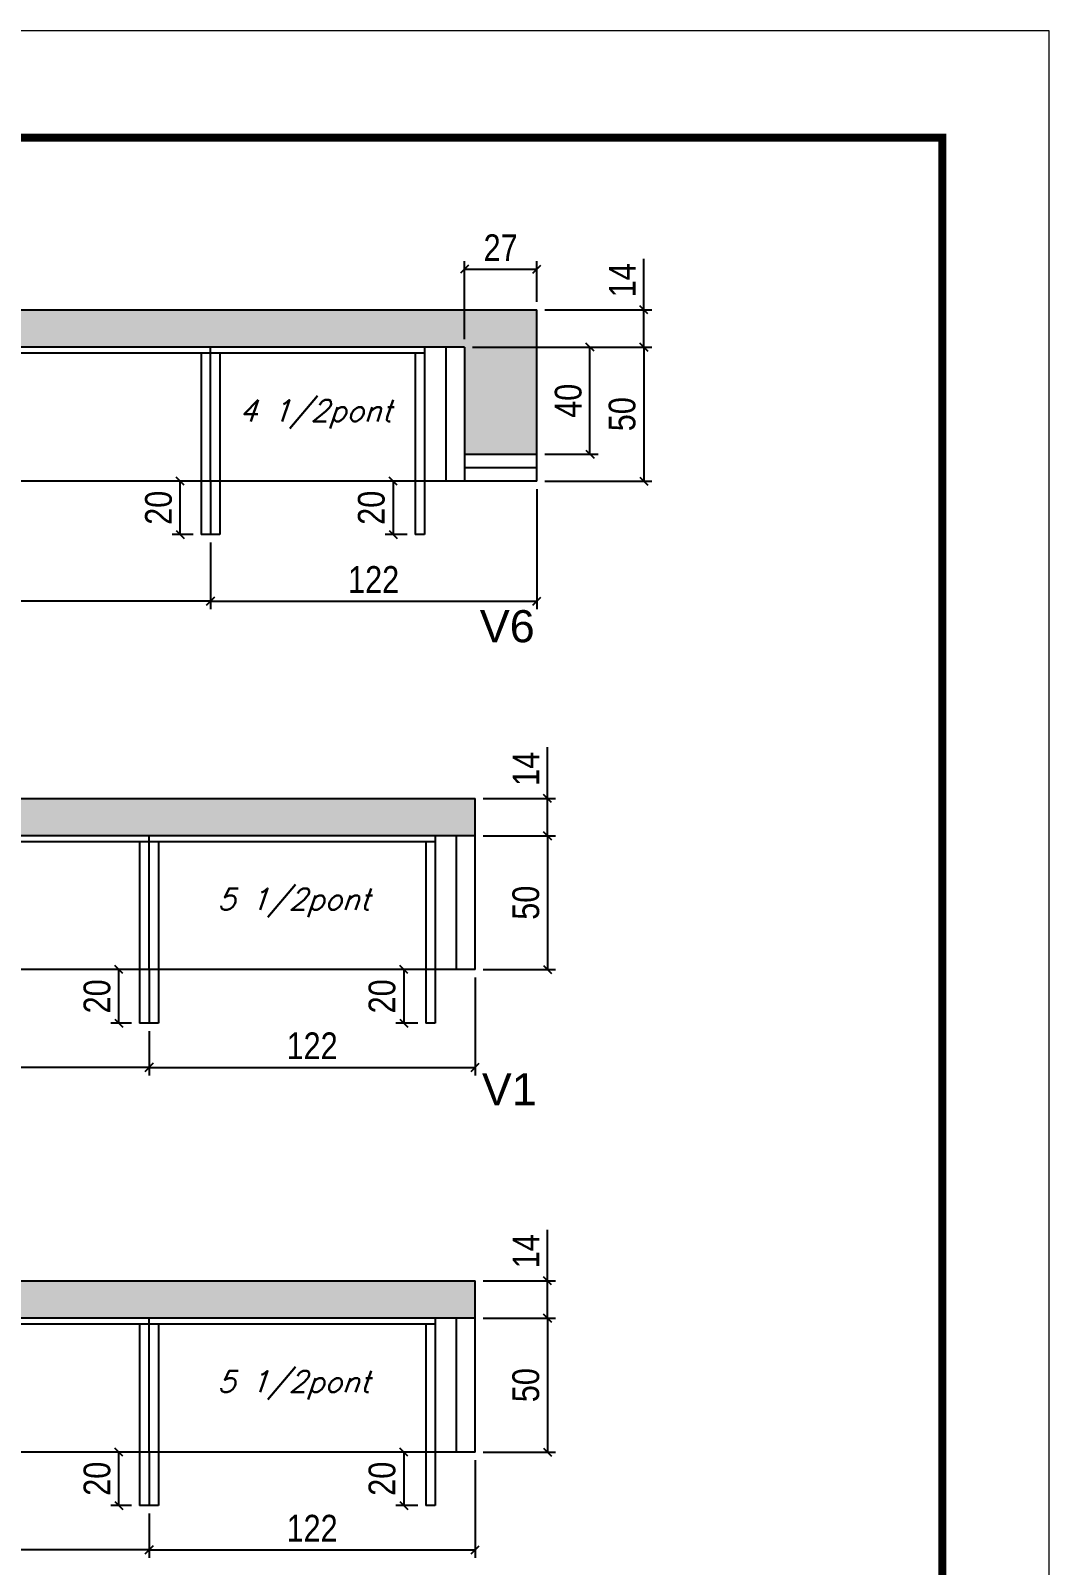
# Model space of a CAD drawing. Extents: x 0 to 6325, y 10169 to 19307.
# Drawn here: x 4274 to 4655, y 11793 to 12367 of the extents above; entities that cross this region are included whole.
import ezdxf

# ---------------------------------------------------------------- set-up
doc = ezdxf.new("R2010")
doc.units = 0
doc.linetypes.add('DASHED', pattern=[0.75, 0.5, -0.25])
for name, color, linetype in [('1', 1, 'Continuous'), ('5', 5, 'Continuous'), ('COTA', 241, 'Continuous'), ('Painéis', 200, 'Continuous'), ('SARR_2.2x10', 60, 'Continuous'), ('SARR_2.2x7', 40, 'Continuous'), ('SARR_3.5x7', 81, 'Continuous'), ('texto', 7, 'Continuous')]:
    doc.layers.add(name, color=color, linetype=linetype)
doc.layers.add('Folhas', color=255, linetype='Continuous', lineweight=9)
doc.layers.add('SARRAFO DE PRESSAO', color=251, linetype='DASHED', lineweight=9)
doc.styles.add('COTA TECNICA', font='techl___.ttf', dxfattribs={"height": 10})
doc.styles.add('Romans', font='romans.shx')
doc.styles.get("Standard").update_dxf_attribs({"font": 'arial.ttf'})
doc.dimstyles.new('PAINEL', dxfattribs={"dimtxt": 10, "dimasz": 3, "dimexe": 3, "dimexo": 3, "dimgap": 3, "dimtad": 1, "dimdec": 1, "dimzin": 12, "dimdsep": 46, "dimtxsty": 'COTA TECNICA', "dimblk1": 'OBLIQUE', "dimblk2": 'OBLIQUE', "dimsah": 1, "dimcen": 0.9, "dimclrd": 4, "dimclre": 4, "dimclrt": 240, "dimadec": 1, "dimazin": 3, "dimtfac": 1, "dimtdec": 1, "dimtmove": 0, "dimatfit": 3, "dimfxl": 1, "dimtolj": 1, "dimtzin": 12, "dimarcsym": 0})

# ---------------------------------------------------------------- blocks, each defined once
blk = doc.blocks.new('9999999999')
at = {"layer": 'Folhas'}
blk.add_lwpolyline([(98138.98, 34190.21), (99623.98, 34190.21), (99623.98, 35240.21), (98138.98, 35240.21)], close=True, dxfattribs=at)
at = {"layer": 'Folhas', "color": 30, "const_width": 3}
blk.add_lwpolyline([(98213.98, 34230.21), (99583.98, 34230.21), (99583.98, 35200.21), (98213.98, 35200.21)], close=True, dxfattribs=at)
blk = doc.blocks.new('_Oblique')
at = {"layer": '1', "color": 0, "lineweight": -2}
blk.add_line((-0.5, -0.5), (0.5, 0.5), dxfattribs=at)
blk = doc.blocks.new('*D287')
at = {"layer": 'COTA', "color": 4, "linetype": 'ByBlock', "lineweight": -2, "transparency": 16777216}
for p, q in [((4141.34, 12175.75), (4141.34, 12150.89)), ((4341.34, 12175.75), (4341.34, 12150.89)), ((4341.34, 12153.89), (4141.34, 12153.89))]:
    blk.add_line(p, q, dxfattribs=at)
at = {"layer": 'Defpoints', "color": 0, "linetype": 'ByBlock', "transparency": 16777216}
for p in [(4141.34, 12178.75), (4341.34, 12178.75), (4141.34, 12153.89)]:
    blk.add_point(p, dxfattribs=at)
at = {"layer": 'COTA', "color": 4, "linetype": 'ByBlock', "lineweight": -2, "transparency": 16777216, "xscale": 3, "yscale": 3, "zscale": 3, "rotation": 180}
blk.add_blockref('_Oblique', (4141.34, 12153.89), dxfattribs=at)
at = {"layer": 'COTA', "color": 4, "linetype": 'ByBlock', "lineweight": -2, "transparency": 16777216, "xscale": 3, "yscale": 3, "zscale": 3}
blk.add_blockref('_Oblique', (4341.34, 12153.89), dxfattribs=at)
at = {"layer": 'COTA', "color": 240, "linetype": 'ByBlock', "transparency": 16777216, "insert": (4241.34, 12161.99), "char_height": 10, "attachment_point": 5, "style": 'COTA TECNICA'}
blk.add_mtext('\\A1;200', dxfattribs=at)
blk = doc.blocks.new('*D289')
at = {"layer": 'COTA', "color": 4, "lineweight": -2, "transparency": 16777216}
for p, q in [((4439.32, 12248.75), (4506.4, 12248.75)), ((4503.4, 12248.75), (4503.4, 12198.75)), ((4466.32, 12198.75), (4506.4, 12198.75))]:
    blk.add_line(p, q, dxfattribs=at)
at = {"layer": 'Defpoints', "color": 0, "transparency": 16777216}
for p in [(4436.32, 12248.75), (4463.32, 12198.75), (4503.4, 12198.75)]:
    blk.add_point(p, dxfattribs=at)
at = {"layer": 'COTA', "color": 4, "lineweight": -2, "transparency": 16777216, "xscale": 3, "yscale": 3, "zscale": 3}
for p, rotation in [((4503.4, 12248.75), 90), ((4503.4, 12198.75), 270)]:
    blk.add_blockref('_Oblique', p, dxfattribs=dict(at, rotation=rotation))
at = {"layer": 'COTA', "color": 240, "transparency": 16777216, "insert": (4495.29, 12223.75), "char_height": 10, "attachment_point": 5, "rotation": 90, "style": 'COTA TECNICA'}
blk.add_mtext('\\A1;50', dxfattribs=at)
blk = doc.blocks.new('*D290')
at = {"layer": 'COTA', "color": 4, "lineweight": -2, "transparency": 16777216}
for p, q in [((4503.4, 12262.75), (4503.4, 12281.87)), ((4466.32, 12262.75), (4506.4, 12262.75)), ((4503.4, 12248.75), (4503.4, 12262.75)), ((4439.32, 12248.75), (4506.4, 12248.75))]:
    blk.add_line(p, q, dxfattribs=at)
at = {"layer": 'Defpoints', "color": 0, "transparency": 16777216}
for p in [(4463.32, 12262.75), (4503.4, 12262.75), (4436.32, 12248.75)]:
    blk.add_point(p, dxfattribs=at)
at = {"layer": 'COTA', "color": 4, "lineweight": -2, "transparency": 16777216, "xscale": 3, "yscale": 3, "zscale": 3}
for p, rotation in [((4503.4, 12262.75), 90), ((4503.4, 12248.75), 270)]:
    blk.add_blockref('_Oblique', p, dxfattribs=dict(at, rotation=rotation))
at = {"layer": 'COTA', "color": 240, "transparency": 16777216, "insert": (4495.32, 12273.81), "char_height": 10, "attachment_point": 5, "rotation": 90, "style": 'COTA TECNICA'}
blk.add_mtext('\\A1;14', dxfattribs=at)
blk = doc.blocks.new('*D733')
at = {"layer": 'COTA', "color": 4, "lineweight": -2, "transparency": 16777216}
for p, q in [((4414.82, 12198.75), (4406.62, 12198.75)), ((4409.62, 12198.75), (4409.62, 12178.75)), ((4414.82, 12178.75), (4406.62, 12178.75))]:
    blk.add_line(p, q, dxfattribs=at)
at = {"layer": 'Defpoints', "color": 0, "transparency": 16777216}
for p in [(4417.82, 12198.75), (4409.62, 12178.75), (4417.82, 12178.75)]:
    blk.add_point(p, dxfattribs=at)
at = {"layer": 'COTA', "color": 4, "lineweight": -2, "transparency": 16777216, "xscale": 3, "yscale": 3, "zscale": 3}
for p, rotation in [((4409.62, 12198.75), 90), ((4409.62, 12178.75), 270)]:
    blk.add_blockref('_Oblique', p, dxfattribs=dict(at, rotation=rotation))
at = {"layer": 'COTA', "color": 240, "transparency": 16777216, "insert": (4401.52, 12188.75), "char_height": 10, "attachment_point": 5, "rotation": 90, "style": 'COTA TECNICA'}
blk.add_mtext('\\A1;20', dxfattribs=at)
blk = doc.blocks.new('*D735')
at = {"layer": 'COTA', "color": 4, "lineweight": -2, "transparency": 16777216}
for p, q in [((4334.84, 12198.75), (4327.03, 12198.75)), ((4330.03, 12178.75), (4330.03, 12198.75)), ((4334.84, 12178.75), (4327.03, 12178.75))]:
    blk.add_line(p, q, dxfattribs=at)
at = {"layer": 'Defpoints', "color": 0, "transparency": 16777216}
for p in [(4330.03, 12198.75), (4337.84, 12198.75), (4337.84, 12178.75)]:
    blk.add_point(p, dxfattribs=at)
at = {"layer": 'COTA', "color": 4, "lineweight": -2, "transparency": 16777216, "xscale": 3, "yscale": 3, "zscale": 3}
for p, rotation in [((4330.03, 12198.75), 90), ((4330.03, 12178.75), 270)]:
    blk.add_blockref('_Oblique', p, dxfattribs=dict(at, rotation=rotation))
at = {"layer": 'COTA', "color": 240, "transparency": 16777216, "insert": (4321.93, 12188.75), "char_height": 10, "attachment_point": 5, "rotation": 90, "style": 'COTA TECNICA'}
blk.add_mtext('\\A1;20', dxfattribs=at)
blk = doc.blocks.new('*D736')
at = {"layer": 'COTA', "color": 4, "lineweight": -2, "transparency": 16777216}
for p, q in [((4463.32, 12195.75), (4463.32, 12150.89)), ((4341.34, 12175.75), (4341.34, 12150.89)), ((4341.34, 12153.89), (4463.32, 12153.89))]:
    blk.add_line(p, q, dxfattribs=at)
at = {"layer": 'Defpoints', "color": 0, "transparency": 16777216}
for p in [(4463.32, 12198.75), (4341.34, 12178.75), (4463.32, 12153.89)]:
    blk.add_point(p, dxfattribs=at)
at = {"layer": 'COTA', "color": 4, "lineweight": -2, "transparency": 16777216, "xscale": 3, "yscale": 3, "zscale": 3, "rotation": 180}
blk.add_blockref('_Oblique', (4341.34, 12153.89), dxfattribs=at)
at = {"layer": 'COTA', "color": 4, "lineweight": -2, "transparency": 16777216, "xscale": 3, "yscale": 3, "zscale": 3}
blk.add_blockref('_Oblique', (4463.32, 12153.89), dxfattribs=at)
at = {"layer": 'COTA', "color": 240, "transparency": 16777216, "insert": (4402.33, 12161.95), "char_height": 10, "attachment_point": 5, "style": 'COTA TECNICA'}
blk.add_mtext('\\A1;122', dxfattribs=at)
blk = doc.blocks.new('*D737')
at = {"layer": 'COTA', "color": 4, "lineweight": -2, "transparency": 16777216}
for p, q in [((4436.32, 12251.75), (4436.32, 12280.93)), ((4463.32, 12265.75), (4463.32, 12280.93)), ((4436.32, 12277.93), (4463.32, 12277.93))]:
    blk.add_line(p, q, dxfattribs=at)
at = {"layer": 'Defpoints', "color": 0, "transparency": 16777216}
for p in [(4463.32, 12277.93), (4463.32, 12262.75), (4436.32, 12248.75)]:
    blk.add_point(p, dxfattribs=at)
at = {"layer": 'COTA', "color": 4, "lineweight": -2, "transparency": 16777216, "xscale": 3, "yscale": 3, "zscale": 3, "rotation": 180}
blk.add_blockref('_Oblique', (4436.32, 12277.93), dxfattribs=at)
at = {"layer": 'COTA', "color": 4, "lineweight": -2, "transparency": 16777216, "xscale": 3, "yscale": 3, "zscale": 3}
blk.add_blockref('_Oblique', (4463.32, 12277.93), dxfattribs=at)
at = {"layer": 'COTA', "color": 240, "transparency": 16777216, "insert": (4449.82, 12286), "char_height": 10, "attachment_point": 5, "style": 'COTA TECNICA'}
blk.add_mtext('\\A1;27', dxfattribs=at)
blk = doc.blocks.new('*D738')
at = {"layer": 'COTA', "color": 4, "lineweight": -2, "transparency": 16777216}
for p, q in [((4466.32, 12248.75), (4486.24, 12248.75)), ((4483.24, 12208.75), (4483.24, 12248.75)), ((4466.32, 12208.75), (4486.24, 12208.75))]:
    blk.add_line(p, q, dxfattribs=at)
at = {"layer": 'Defpoints', "color": 0, "transparency": 16777216}
for p in [(4463.32, 12248.75), (4483.24, 12248.75), (4463.32, 12208.75)]:
    blk.add_point(p, dxfattribs=at)
at = {"layer": 'COTA', "color": 4, "lineweight": -2, "transparency": 16777216, "xscale": 3, "yscale": 3, "zscale": 3}
for p, rotation in [((4483.24, 12248.75), 90), ((4483.24, 12208.75), 270)]:
    blk.add_blockref('_Oblique', p, dxfattribs=dict(at, rotation=rotation))
at = {"layer": 'COTA', "color": 240, "transparency": 16777216, "insert": (4475.14, 12228.75), "char_height": 10, "attachment_point": 5, "rotation": 90, "style": 'COTA TECNICA'}
blk.add_mtext('\\A1;40', dxfattribs=at)
blk = doc.blocks.new('*D291')
at = {"layer": 'COTA', "color": 4, "linetype": 'ByBlock', "lineweight": -2, "transparency": 16777216}
for p, q in [((4141.34, 11993.1), (4141.34, 11976.56)), ((4318.34, 11993.1), (4318.34, 11976.56)), ((4318.34, 11979.56), (4141.34, 11979.56))]:
    blk.add_line(p, q, dxfattribs=at)
at = {"layer": 'Defpoints', "color": 0, "linetype": 'ByBlock', "transparency": 16777216}
for p in [(4141.34, 11996.1), (4318.34, 11996.1), (4141.34, 11979.56)]:
    blk.add_point(p, dxfattribs=at)
at = {"layer": 'COTA', "color": 4, "linetype": 'ByBlock', "lineweight": -2, "transparency": 16777216, "xscale": 3, "yscale": 3, "zscale": 3, "rotation": 180}
blk.add_blockref('_Oblique', (4141.34, 11979.56), dxfattribs=at)
at = {"layer": 'COTA', "color": 4, "linetype": 'ByBlock', "lineweight": -2, "transparency": 16777216, "xscale": 3, "yscale": 3, "zscale": 3}
blk.add_blockref('_Oblique', (4318.34, 11979.56), dxfattribs=at)
at = {"layer": 'COTA', "color": 240, "linetype": 'ByBlock', "transparency": 16777216, "insert": (4229.84, 11987.63), "char_height": 10, "attachment_point": 5, "style": 'COTA TECNICA'}
blk.add_mtext('\\A1;177', dxfattribs=at)
blk = doc.blocks.new('*D293')
at = {"layer": 'COTA', "color": 4, "lineweight": -2, "transparency": 16777216}
for p, q in [((4443.32, 12066.1), (4470.4, 12066.1)), ((4467.4, 12066.1), (4467.4, 12016.1)), ((4443.32, 12016.1), (4470.4, 12016.1))]:
    blk.add_line(p, q, dxfattribs=at)
at = {"layer": 'Defpoints', "color": 0, "transparency": 16777216}
for p in [(4440.32, 12066.1), (4440.32, 12016.1), (4467.4, 12016.1)]:
    blk.add_point(p, dxfattribs=at)
at = {"layer": 'COTA', "color": 4, "lineweight": -2, "transparency": 16777216, "xscale": 3, "yscale": 3, "zscale": 3}
for p, rotation in [((4467.4, 12066.1), 90), ((4467.4, 12016.1), 270)]:
    blk.add_blockref('_Oblique', p, dxfattribs=dict(at, rotation=rotation))
at = {"layer": 'COTA', "color": 240, "transparency": 16777216, "insert": (4459.29, 12041.1), "char_height": 10, "attachment_point": 5, "rotation": 90, "style": 'COTA TECNICA'}
blk.add_mtext('\\A1;50', dxfattribs=at)
blk = doc.blocks.new('*D294')
at = {"layer": 'COTA', "color": 4, "lineweight": -2, "transparency": 16777216}
for p, q in [((4467.4, 12080.1), (4467.4, 12099.22)), ((4443.32, 12080.1), (4470.4, 12080.1)), ((4467.4, 12066.1), (4467.4, 12080.1)), ((4443.32, 12066.1), (4470.4, 12066.1))]:
    blk.add_line(p, q, dxfattribs=at)
at = {"layer": 'Defpoints', "color": 0, "transparency": 16777216}
for p in [(4440.32, 12080.1), (4467.4, 12080.1), (4440.32, 12066.1)]:
    blk.add_point(p, dxfattribs=at)
at = {"layer": 'COTA', "color": 4, "lineweight": -2, "transparency": 16777216, "xscale": 3, "yscale": 3, "zscale": 3}
for p, rotation in [((4467.4, 12080.1), 90), ((4467.4, 12066.1), 270)]:
    blk.add_blockref('_Oblique', p, dxfattribs=dict(at, rotation=rotation))
at = {"layer": 'COTA', "color": 240, "transparency": 16777216, "insert": (4459.32, 12091.16), "char_height": 10, "attachment_point": 5, "rotation": 90, "style": 'COTA TECNICA'}
blk.add_mtext('\\A1;14', dxfattribs=at)
blk = doc.blocks.new('*D742')
at = {"layer": 'COTA', "color": 4, "lineweight": -2, "transparency": 16777216}
for p, q in [((4418.82, 12016.1), (4410.62, 12016.1)), ((4413.62, 12016.1), (4413.62, 11996.1)), ((4418.82, 11996.1), (4410.62, 11996.1))]:
    blk.add_line(p, q, dxfattribs=at)
at = {"layer": 'Defpoints', "color": 0, "transparency": 16777216}
for p in [(4421.82, 12016.1), (4413.62, 11996.1), (4421.82, 11996.1)]:
    blk.add_point(p, dxfattribs=at)
at = {"layer": 'COTA', "color": 4, "lineweight": -2, "transparency": 16777216, "xscale": 3, "yscale": 3, "zscale": 3}
for p, rotation in [((4413.62, 12016.1), 90), ((4413.62, 11996.1), 270)]:
    blk.add_blockref('_Oblique', p, dxfattribs=dict(at, rotation=rotation))
at = {"layer": 'COTA', "color": 240, "transparency": 16777216, "insert": (4405.52, 12006.1), "char_height": 10, "attachment_point": 5, "rotation": 90, "style": 'COTA TECNICA'}
blk.add_mtext('\\A1;20', dxfattribs=at)
blk = doc.blocks.new('*D744')
at = {"layer": 'COTA', "color": 4, "lineweight": -2, "transparency": 16777216}
for p, q in [((4311.84, 12016.1), (4304.03, 12016.1)), ((4307.03, 11996.1), (4307.03, 12016.1)), ((4311.84, 11996.1), (4304.03, 11996.1))]:
    blk.add_line(p, q, dxfattribs=at)
at = {"layer": 'Defpoints', "color": 0, "transparency": 16777216}
for p in [(4307.03, 12016.1), (4314.84, 12016.1), (4314.84, 11996.1)]:
    blk.add_point(p, dxfattribs=at)
at = {"layer": 'COTA', "color": 4, "lineweight": -2, "transparency": 16777216, "xscale": 3, "yscale": 3, "zscale": 3}
for p, rotation in [((4307.03, 12016.1), 90), ((4307.03, 11996.1), 270)]:
    blk.add_blockref('_Oblique', p, dxfattribs=dict(at, rotation=rotation))
at = {"layer": 'COTA', "color": 240, "transparency": 16777216, "insert": (4298.93, 12006.1), "char_height": 10, "attachment_point": 5, "rotation": 90, "style": 'COTA TECNICA'}
blk.add_mtext('\\A1;20', dxfattribs=at)
blk = doc.blocks.new('*D745')
at = {"layer": 'COTA', "color": 4, "lineweight": -2, "transparency": 16777216}
for p, q in [((4440.32, 12013.1), (4440.32, 11976.56)), ((4318.34, 11993.1), (4318.34, 11976.56)), ((4318.34, 11979.56), (4440.32, 11979.56))]:
    blk.add_line(p, q, dxfattribs=at)
at = {"layer": 'Defpoints', "color": 0, "transparency": 16777216}
for p in [(4440.32, 12016.1), (4318.34, 11996.1), (4440.32, 11979.56)]:
    blk.add_point(p, dxfattribs=at)
at = {"layer": 'COTA', "color": 4, "lineweight": -2, "transparency": 16777216, "xscale": 3, "yscale": 3, "zscale": 3, "rotation": 180}
blk.add_blockref('_Oblique', (4318.34, 11979.56), dxfattribs=at)
at = {"layer": 'COTA', "color": 4, "lineweight": -2, "transparency": 16777216, "xscale": 3, "yscale": 3, "zscale": 3}
blk.add_blockref('_Oblique', (4440.32, 11979.56), dxfattribs=at)
at = {"layer": 'COTA', "color": 240, "transparency": 16777216, "insert": (4379.33, 11987.62), "char_height": 10, "attachment_point": 5, "style": 'COTA TECNICA'}
blk.add_mtext('\\A1;122', dxfattribs=at)
blk = doc.blocks.new('*D299')
at = {"layer": 'COTA', "color": 4, "linetype": 'ByBlock', "lineweight": -2, "transparency": 16777216}
for p, q in [((4141.34, 11812.74), (4141.34, 11796.2)), ((4318.34, 11812.74), (4318.34, 11796.2)), ((4318.34, 11799.2), (4141.34, 11799.2))]:
    blk.add_line(p, q, dxfattribs=at)
at = {"layer": 'Defpoints', "color": 0, "linetype": 'ByBlock', "transparency": 16777216}
for p in [(4141.34, 11815.74), (4318.34, 11815.74), (4141.34, 11799.2)]:
    blk.add_point(p, dxfattribs=at)
at = {"layer": 'COTA', "color": 4, "linetype": 'ByBlock', "lineweight": -2, "transparency": 16777216, "xscale": 3, "yscale": 3, "zscale": 3, "rotation": 180}
blk.add_blockref('_Oblique', (4141.34, 11799.2), dxfattribs=at)
at = {"layer": 'COTA', "color": 4, "linetype": 'ByBlock', "lineweight": -2, "transparency": 16777216, "xscale": 3, "yscale": 3, "zscale": 3}
blk.add_blockref('_Oblique', (4318.34, 11799.2), dxfattribs=at)
at = {"layer": 'COTA', "color": 240, "linetype": 'ByBlock', "transparency": 16777216, "insert": (4229.84, 11807.27), "char_height": 10, "attachment_point": 5, "style": 'COTA TECNICA'}
blk.add_mtext('\\A1;177', dxfattribs=at)
blk = doc.blocks.new('*D327')
at = {"layer": 'COTA', "color": 4, "lineweight": -2, "transparency": 16777216}
for p, q in [((4443.32, 11885.74), (4470.4, 11885.74)), ((4467.4, 11885.74), (4467.4, 11835.74)), ((4443.32, 11835.74), (4470.4, 11835.74))]:
    blk.add_line(p, q, dxfattribs=at)
at = {"layer": 'Defpoints', "color": 0, "transparency": 16777216}
for p in [(4440.32, 11885.74), (4440.32, 11835.74), (4467.4, 11835.74)]:
    blk.add_point(p, dxfattribs=at)
at = {"layer": 'COTA', "color": 4, "lineweight": -2, "transparency": 16777216, "xscale": 3, "yscale": 3, "zscale": 3}
for p, rotation in [((4467.4, 11885.74), 90), ((4467.4, 11835.74), 270)]:
    blk.add_blockref('_Oblique', p, dxfattribs=dict(at, rotation=rotation))
at = {"layer": 'COTA', "color": 240, "transparency": 16777216, "insert": (4459.29, 11860.74), "char_height": 10, "attachment_point": 5, "rotation": 90, "style": 'COTA TECNICA'}
blk.add_mtext('\\A1;50', dxfattribs=at)
blk = doc.blocks.new('*D328')
at = {"layer": 'COTA', "color": 4, "lineweight": -2, "transparency": 16777216}
for p, q in [((4467.4, 11899.74), (4467.4, 11918.85)), ((4443.32, 11899.74), (4470.4, 11899.74)), ((4467.4, 11885.74), (4467.4, 11899.74)), ((4443.32, 11885.74), (4470.4, 11885.74))]:
    blk.add_line(p, q, dxfattribs=at)
at = {"layer": 'Defpoints', "color": 0, "transparency": 16777216}
for p in [(4440.32, 11899.74), (4467.4, 11899.74), (4440.32, 11885.74)]:
    blk.add_point(p, dxfattribs=at)
at = {"layer": 'COTA', "color": 4, "lineweight": -2, "transparency": 16777216, "xscale": 3, "yscale": 3, "zscale": 3}
for p, rotation in [((4467.4, 11899.74), 90), ((4467.4, 11885.74), 270)]:
    blk.add_blockref('_Oblique', p, dxfattribs=dict(at, rotation=rotation))
at = {"layer": 'COTA', "color": 240, "transparency": 16777216, "insert": (4459.32, 11910.8), "char_height": 10, "attachment_point": 5, "rotation": 90, "style": 'COTA TECNICA'}
blk.add_mtext('\\A1;14', dxfattribs=at)
blk = doc.blocks.new('*D777')
at = {"layer": 'COTA', "color": 4, "lineweight": -2, "transparency": 16777216}
for p, q in [((4418.82, 11835.74), (4410.62, 11835.74)), ((4413.62, 11835.74), (4413.62, 11815.74)), ((4418.82, 11815.74), (4410.62, 11815.74))]:
    blk.add_line(p, q, dxfattribs=at)
at = {"layer": 'Defpoints', "color": 0, "transparency": 16777216}
for p in [(4421.82, 11835.74), (4413.62, 11815.74), (4421.82, 11815.74)]:
    blk.add_point(p, dxfattribs=at)
at = {"layer": 'COTA', "color": 4, "lineweight": -2, "transparency": 16777216, "xscale": 3, "yscale": 3, "zscale": 3}
for p, rotation in [((4413.62, 11835.74), 90), ((4413.62, 11815.74), 270)]:
    blk.add_blockref('_Oblique', p, dxfattribs=dict(at, rotation=rotation))
at = {"layer": 'COTA', "color": 240, "transparency": 16777216, "insert": (4405.52, 11825.74), "char_height": 10, "attachment_point": 5, "rotation": 90, "style": 'COTA TECNICA'}
blk.add_mtext('\\A1;20', dxfattribs=at)
blk = doc.blocks.new('*D779')
at = {"layer": 'COTA', "color": 4, "lineweight": -2, "transparency": 16777216}
for p, q in [((4311.84, 11835.74), (4304.03, 11835.74)), ((4307.03, 11815.74), (4307.03, 11835.74)), ((4311.84, 11815.74), (4304.03, 11815.74))]:
    blk.add_line(p, q, dxfattribs=at)
at = {"layer": 'Defpoints', "color": 0, "transparency": 16777216}
for p in [(4307.03, 11835.74), (4314.84, 11835.74), (4314.84, 11815.74)]:
    blk.add_point(p, dxfattribs=at)
at = {"layer": 'COTA', "color": 4, "lineweight": -2, "transparency": 16777216, "xscale": 3, "yscale": 3, "zscale": 3}
for p, rotation in [((4307.03, 11835.74), 90), ((4307.03, 11815.74), 270)]:
    blk.add_blockref('_Oblique', p, dxfattribs=dict(at, rotation=rotation))
at = {"layer": 'COTA', "color": 240, "transparency": 16777216, "insert": (4298.93, 11825.74), "char_height": 10, "attachment_point": 5, "rotation": 90, "style": 'COTA TECNICA'}
blk.add_mtext('\\A1;20', dxfattribs=at)
blk = doc.blocks.new('*D780')
at = {"layer": 'COTA', "color": 4, "lineweight": -2, "transparency": 16777216}
for p, q in [((4440.32, 11832.74), (4440.32, 11796.2)), ((4318.34, 11812.74), (4318.34, 11796.2)), ((4318.34, 11799.2), (4440.32, 11799.2))]:
    blk.add_line(p, q, dxfattribs=at)
at = {"layer": 'Defpoints', "color": 0, "transparency": 16777216}
for p in [(4440.32, 11835.74), (4318.34, 11815.74), (4440.32, 11799.2)]:
    blk.add_point(p, dxfattribs=at)
at = {"layer": 'COTA', "color": 4, "lineweight": -2, "transparency": 16777216, "xscale": 3, "yscale": 3, "zscale": 3, "rotation": 180}
blk.add_blockref('_Oblique', (4318.34, 11799.2), dxfattribs=at)
at = {"layer": 'COTA', "color": 4, "lineweight": -2, "transparency": 16777216, "xscale": 3, "yscale": 3, "zscale": 3}
blk.add_blockref('_Oblique', (4440.32, 11799.2), dxfattribs=at)
at = {"layer": 'COTA', "color": 240, "transparency": 16777216, "insert": (4379.33, 11807.26), "char_height": 10, "attachment_point": 5, "style": 'COTA TECNICA'}
blk.add_mtext('\\A1;122', dxfattribs=at)

msp = doc.modelspace()

# ---------------------------------------------------------------- hatches: boundary and pattern name
at = {"layer": 'COTA'}
h = msp.add_hatch(dxfattribs=at)
h.set_pattern_fill('AR-CONC', color=241, scale=0.03)
h.set_pattern_definition([(50, (0, 46.471), (5.46554, -0.4781726), [0.5715, -6.2865]), (355, (0, 46.471), (-1.0573026, 5.7317054), [0.4572, -5.0292175]), (100.451445, (0.4555, 46.431), (4.4082374, 5.2535326), [0.4857003, -5.3427073]), (46.1842, (0, 47.995), (8.1323712, -1.26127), [0.85725, -9.42975]), (96.63556, (0.678, 47.89), (7.122124, 7.4227837), [0.7285507, -8.014068]), (351.18415, (0, 47.995), (7.122124, 7.422784), [0.685799, -7.543792]), (21, (0.762, 47.614), (4.5484317, -3.067956), [0.5715, -6.2865]), (326, (0.762, 47.614), (1.8540609, 5.525639), [0.4572, -5.0292]), (71.451445, (1.141, 47.358), (6.4024926, 2.457683), [0.4857003, -5.3426981]), (37.5, (0, 46.471), (0.0926581, 2.53665117), [0, -4.96824, 0, -5.1054, 0, -5.04825]), (7.5, (0, 46.471), (2.0045899, 3.00541724), [0, -2.91084, 0, -4.85394, 0, -1.92405]), (327.5, (-1.6993, 46.471), (4.06771786, -0.17186232), [0, -1.905, 0, -5.9436, 0, -7.8867]), (317.5, (-2.4613, 46.471), (4.4438754, 0.7627947), [0, -2.4765, 0, -3.94716, 0, -5.6007])])
h.paths.add_polyline_path([(4436.32, 12208.75), (4463.32, 12208.75), (4463.32, 12262.75), (3653.34, 12262.75), (3653.34, 12248.75), (4436.32, 12248.75)])
h = msp.add_hatch(dxfattribs=at)
h.set_pattern_fill('AR-CONC', color=241, scale=0.03)
h.set_pattern_definition([(50, (128.535, -3648.9224), (5.4655401, -0.4781726), [0.5715, -6.2865]), (355, (128.535, -3648.9224), (-1.0573026, 5.7317054), [0.4572, -5.0292175]), (100.451445, (128.9904, -3648.9623), (4.4082374, 5.2535326), [0.4857003, -5.3427073]), (46.1842, (128.535, -3647.3984), (8.1323712, -1.2612698), [0.85725, -9.42975]), (96.63556, (129.213, -3647.5035), (7.122124, 7.4227837), [0.7285507, -8.0140682]), (351.18415, (128.535, -3647.398), (7.122124, 7.4227837), [0.685799, -7.543792]), (21, (129.297, -3647.7794), (4.5484317, -3.067956), [0.5715, -6.2865]), (326, (129.297, -3647.7794), (1.8540609, 5.525639), [0.4572, -5.0292]), (71.451445, (129.676, -3648.035), (6.4024926, 2.457683), [0.4857003, -5.3426981]), (37.5, (128.535, -3648.9224), (0.0926581, 2.53665117), [0, -4.96824, 0, -5.1054, 0, -5.04825]), (7.5, (128.535, -3648.9224), (2.00458988, 3.00541724), [0, -2.91084, 0, -4.85394, 0, -1.92405]), (327.5, (126.8357, -3648.9224), (4.06771786, -0.17186232), [0, -1.905, 0, -5.9436, 0, -7.8867]), (317.5, (126.0737, -3648.9224), (4.44387544, 0.7627947), [0, -2.4765, 0, -3.94716, 0, -5.6007])])
h.paths.add_polyline_path([(3653.34, 12080.1), (3653.34, 12066.1), (4440.32, 12066.1), (4440.32, 12080.1)])
h = msp.add_hatch(dxfattribs=at)
h.set_pattern_fill('AR-CONC', color=241, scale=0.03)
h.set_pattern_definition([(50, (128.535, -3829.2845), (5.4655401, -0.4781726), [0.5715, -6.2865]), (355, (128.535, -3829.2845), (-1.0573026, 5.7317054), [0.4572, -5.0292175]), (100.451445, (128.9904, -3829.3244), (4.4082374, 5.2535326), [0.4857003, -5.3427073]), (46.1842, (128.535, -3827.7605), (8.1323712, -1.2612698), [0.85725, -9.42975]), (96.63556, (129.213, -3827.866), (7.122124, 7.4227837), [0.7285507, -8.0140682]), (351.18415, (128.535, -3827.7605), (7.122124, 7.4227837), [0.685799, -7.543792]), (21, (129.297, -3828.1415), (4.5484317, -3.067956), [0.5715, -6.2865]), (326, (129.297, -3828.1415), (1.8540609, 5.525639), [0.4572, -5.0292]), (71.451445, (129.676, -3828.397), (6.4024926, 2.457683), [0.4857003, -5.3426981]), (37.5, (128.535, -3829.2845), (0.0926581, 2.53665117), [0, -4.96824, 0, -5.1054, 0, -5.04825]), (7.5, (128.535, -3829.2845), (2.00458988, 3.00541724), [0, -2.91084, 0, -4.85394, 0, -1.92405]), (327.5, (126.8357, -3829.2845), (4.06771786, -0.17186232), [0, -1.905, 0, -5.9436, 0, -7.8867]), (317.5, (126.0737, -3829.2845), (4.44387544, 0.7627947), [0, -2.4765, 0, -3.94716, 0, -5.6007])])
h.paths.add_polyline_path([(3653.34, 11899.74), (3653.34, 11885.74), (4440.32, 11885.74), (4440.32, 11899.74)])

# ---------------------------------------------------------------- linework, layer by layer
for p, q in [((3653.34, 12262.75), (4463.32, 12262.75)), ((4463.32, 12208.75), (4463.32, 12262.75)), ((4436.32, 12208.75), (4436.32, 12198.75)), ((4341.34, 12198.75), (4341.34, 12178.75)), ((4344.84, 12178.75), (4337.84, 12178.75)), ((3653.34, 12080.1), (4440.32, 12080.1)), ((4440.32, 12066.1), (4440.32, 12080.1)), ((4318.34, 12016.1), (4318.34, 11996.1)), ((4321.84, 11996.1), (4314.84, 11996.1)), ((3653.34, 11899.74), (4440.32, 11899.74)), ((4440.32, 11885.74), (4440.32, 11899.74)), ((4318.34, 11835.74), (4318.34, 11815.74)), ((4321.84, 11815.74), (4314.84, 11815.74))]:
    msp.add_line(p, q, dxfattribs=at)
at = {"layer": 'Painéis', "linetype": 'ByBlock'}
for p, q in [((4436.32, 12248.75), (3653.34, 12248.75)), ((4341.34, 12198.75), (4341.34, 12248.75)), ((4436.32, 12248.75), (4436.32, 12208.75)), ((4436.32, 12208.75), (4463.32, 12208.75)), ((4463.32, 12198.75), (4463.32, 12208.75)), ((4463.32, 12198.75), (3653.34, 12198.75)), ((4440.32, 12066.1), (3653.34, 12066.1)), ((4318.34, 12016.1), (4318.34, 12066.1)), ((4440.32, 12016.1), (4440.32, 12066.1)), ((4440.32, 12016.1), (3653.34, 12016.1)), ((4440.32, 11885.74), (3653.34, 11885.74)), ((4318.34, 11835.74), (4318.34, 11885.74)), ((4440.32, 11835.74), (4440.32, 11885.74)), ((4440.32, 11835.74), (3653.34, 11835.74))]:
    msp.add_line(p, q, dxfattribs=at)
at = {"layer": 'SARR_2.2x10'}
msp.add_line((4463.32, 12203.75), (4436.32, 12203.75), dxfattribs=at)
at = {"layer": 'SARR_2.2x7', "linetype": 'Continuous'}
for p, q in [((4341.34, 12246.55), (4141.34, 12246.55)), ((4421.32, 12246.55), (4341.34, 12246.55)), ((4429.32, 12248.75), (4429.32, 12198.75)), ((4433.32, 12016.1), (4433.32, 12066.1)), ((4318.34, 12063.9), (4141.34, 12063.9)), ((4425.32, 12063.9), (4318.34, 12063.9)), ((4318.34, 11883.54), (4141.34, 11883.54)), ((4425.32, 11883.54), (4318.34, 11883.54)), ((4433.32, 11835.74), (4433.32, 11885.74))]:
    msp.add_line(p, q, dxfattribs=at)
at = {"layer": 'SARR_3.5x7'}
for p, q in [((4337.84, 12246.55), (4337.84, 12178.75)), ((4344.84, 12246.55), (4344.84, 12178.75)), ((4417.82, 12246.55), (4417.82, 12178.75)), ((4421.32, 12248.75), (4421.32, 12178.75)), ((4421.32, 12178.75), (4417.82, 12178.75)), ((4425.32, 12066.1), (4425.32, 11996.1)), ((4314.84, 12063.9), (4314.84, 11996.1)), ((4321.84, 12063.9), (4321.84, 11996.1)), ((4421.82, 12063.9), (4421.82, 11996.1)), ((4425.32, 11996.1), (4421.82, 11996.1)), ((4314.84, 11883.54), (4314.84, 11815.74)), ((4321.84, 11883.54), (4321.84, 11815.74)), ((4421.82, 11883.54), (4421.82, 11815.74)), ((4425.32, 11885.74), (4425.32, 11815.74)), ((4425.32, 11815.74), (4421.82, 11815.74))]:
    msp.add_line(p, q, dxfattribs=at)

# ---------------------------------------------------------------- block references
at = {"layer": 'SARRAFO DE PRESSAO', "color": 6, "linetype": 'ByBlock'}
msp.add_blockref('9999999999', (-94968.98, -22873.08), dxfattribs=at)

# ---------------------------------------------------------------- texts
at = {"layer": '5', "linetype": 'Continuous'}
for s, p in [('V6', (4442.04, 12138.48)), ('V1', (4442.82, 11965.37))]:
    msp.add_text(s, height=12, rotation=0.00004, dxfattribs=at).set_placement(p)
at = {"layer": 'texto', "color": 2, "char_height": 8, "attachment_point": 5, "style": 'Romans'}
for s, insert in [('{\\Q19;\\C256;4 1/2pont}', (4380.62, 12223.74)), ('{\\Q19;\\C256;5 1/2pont}', (4372.42, 12041.09)), ('{\\Q19;\\C256;5 1/2pont}', (4372.42, 11860.73))]:
    msp.add_mtext(s, dxfattribs=dict(at, insert=insert))

# ---------------------------------------------------------------- dimensions: what is measured, and where the dimension line sits
at = {"layer": 'COTA'}
for base, p1, p2, picture, middle in [((4463.32, 12277.93), (4436.32, 12248.75), (4463.32, 12262.75), '*D737', (4449.82, 12286)), ((4463.32, 12153.89), (4341.34, 12178.75), (4463.32, 12198.75), '*D736', (4402.33, 12161.95)), ((4440.32, 11979.56), (4318.34, 11996.1), (4440.32, 12016.1), '*D745', (4379.33, 11987.62)), ((4440.32, 11799.2), (4318.34, 11815.74), (4440.32, 11835.74), '*D780', (4379.33, 11807.26))]:
    dim = msp.add_linear_dim(base=base, p1=p1, p2=p2, dimstyle='PAINEL', dxfattribs=at)
    dim.commit()
    dim.dimension.update_dxf_attribs({"geometry": picture, "text_midpoint": middle})
for base, p1, p2, picture, middle in [((4503.4, 12262.75), (4436.32, 12248.75), (4463.32, 12262.75), '*D290', (4495.32, 12273.81)), ((4503.4, 12198.75), (4436.32, 12248.75), (4463.32, 12198.75), '*D289', (4495.29, 12223.75)), ((4483.24, 12248.75), (4463.32, 12208.75), (4463.32, 12248.75), '*D738', (4475.14, 12228.75)), ((4467.4, 12080.1), (4440.32, 12066.1), (4440.32, 12080.1), '*D294', (4459.32, 12091.16)), ((4467.4, 12016.1), (4440.32, 12066.1), (4440.32, 12016.1), '*D293', (4459.29, 12041.1)), ((4467.4, 11899.74), (4440.32, 11885.74), (4440.32, 11899.74), '*D328', (4459.32, 11910.8)), ((4467.4, 11835.74), (4440.32, 11885.74), (4440.32, 11835.74), '*D327', (4459.29, 11860.74))]:
    dim = msp.add_linear_dim(base=base, p1=p1, p2=p2, angle=90, dimstyle='PAINEL', dxfattribs=at)
    dim.commit()
    dim.dimension.update_dxf_attribs({"geometry": picture, "text_midpoint": middle})
for base, p1, p2, picture, middle in [((4330.03, 12198.75), (4337.84, 12178.75), (4337.84, 12198.75), '*D735', (4330.03, 12188.75)), ((4409.62, 12178.75), (4417.82, 12198.75), (4417.82, 12178.75), '*D733', (4409.62, 12188.75)), ((4307.03, 12016.1), (4314.84, 11996.1), (4314.84, 12016.1), '*D744', (4307.03, 12006.1)), ((4413.62, 11996.1), (4421.82, 12016.1), (4421.82, 11996.1), '*D742', (4413.62, 12006.1)), ((4307.03, 11835.74), (4314.84, 11815.74), (4314.84, 11835.74), '*D779', (4307.03, 11825.74)), ((4413.62, 11815.74), (4421.82, 11835.74), (4421.82, 11815.74), '*D777', (4413.62, 11825.74))]:
    dim = msp.add_linear_dim(base=base, p1=p1, p2=p2, angle=90, dimstyle='PAINEL', dxfattribs=at)
    dim.commit()
    dim.dimension.update_dxf_attribs({"geometry": picture, "text_midpoint": middle, "dimtype": 160})
at = {"layer": 'COTA', "linetype": 'ByBlock'}
for base, p1, p2, picture, middle in [((4141.34, 12153.89), (4341.34, 12178.75), (4141.34, 12178.75), '*D287', (4241.34, 12161.99)), ((4141.34, 11979.56), (4318.34, 11996.1), (4141.34, 11996.1), '*D291', (4229.84, 11987.63)), ((4141.34, 11799.2), (4318.34, 11815.74), (4141.34, 11815.74), '*D299', (4229.84, 11807.27))]:
    dim = msp.add_linear_dim(base=base, p1=p1, p2=p2, angle=180, dimstyle='PAINEL', dxfattribs=at)
    dim.commit()
    dim.dimension.update_dxf_attribs({"geometry": picture, "text_midpoint": middle})

doc.saveas('drawing.dxf')
